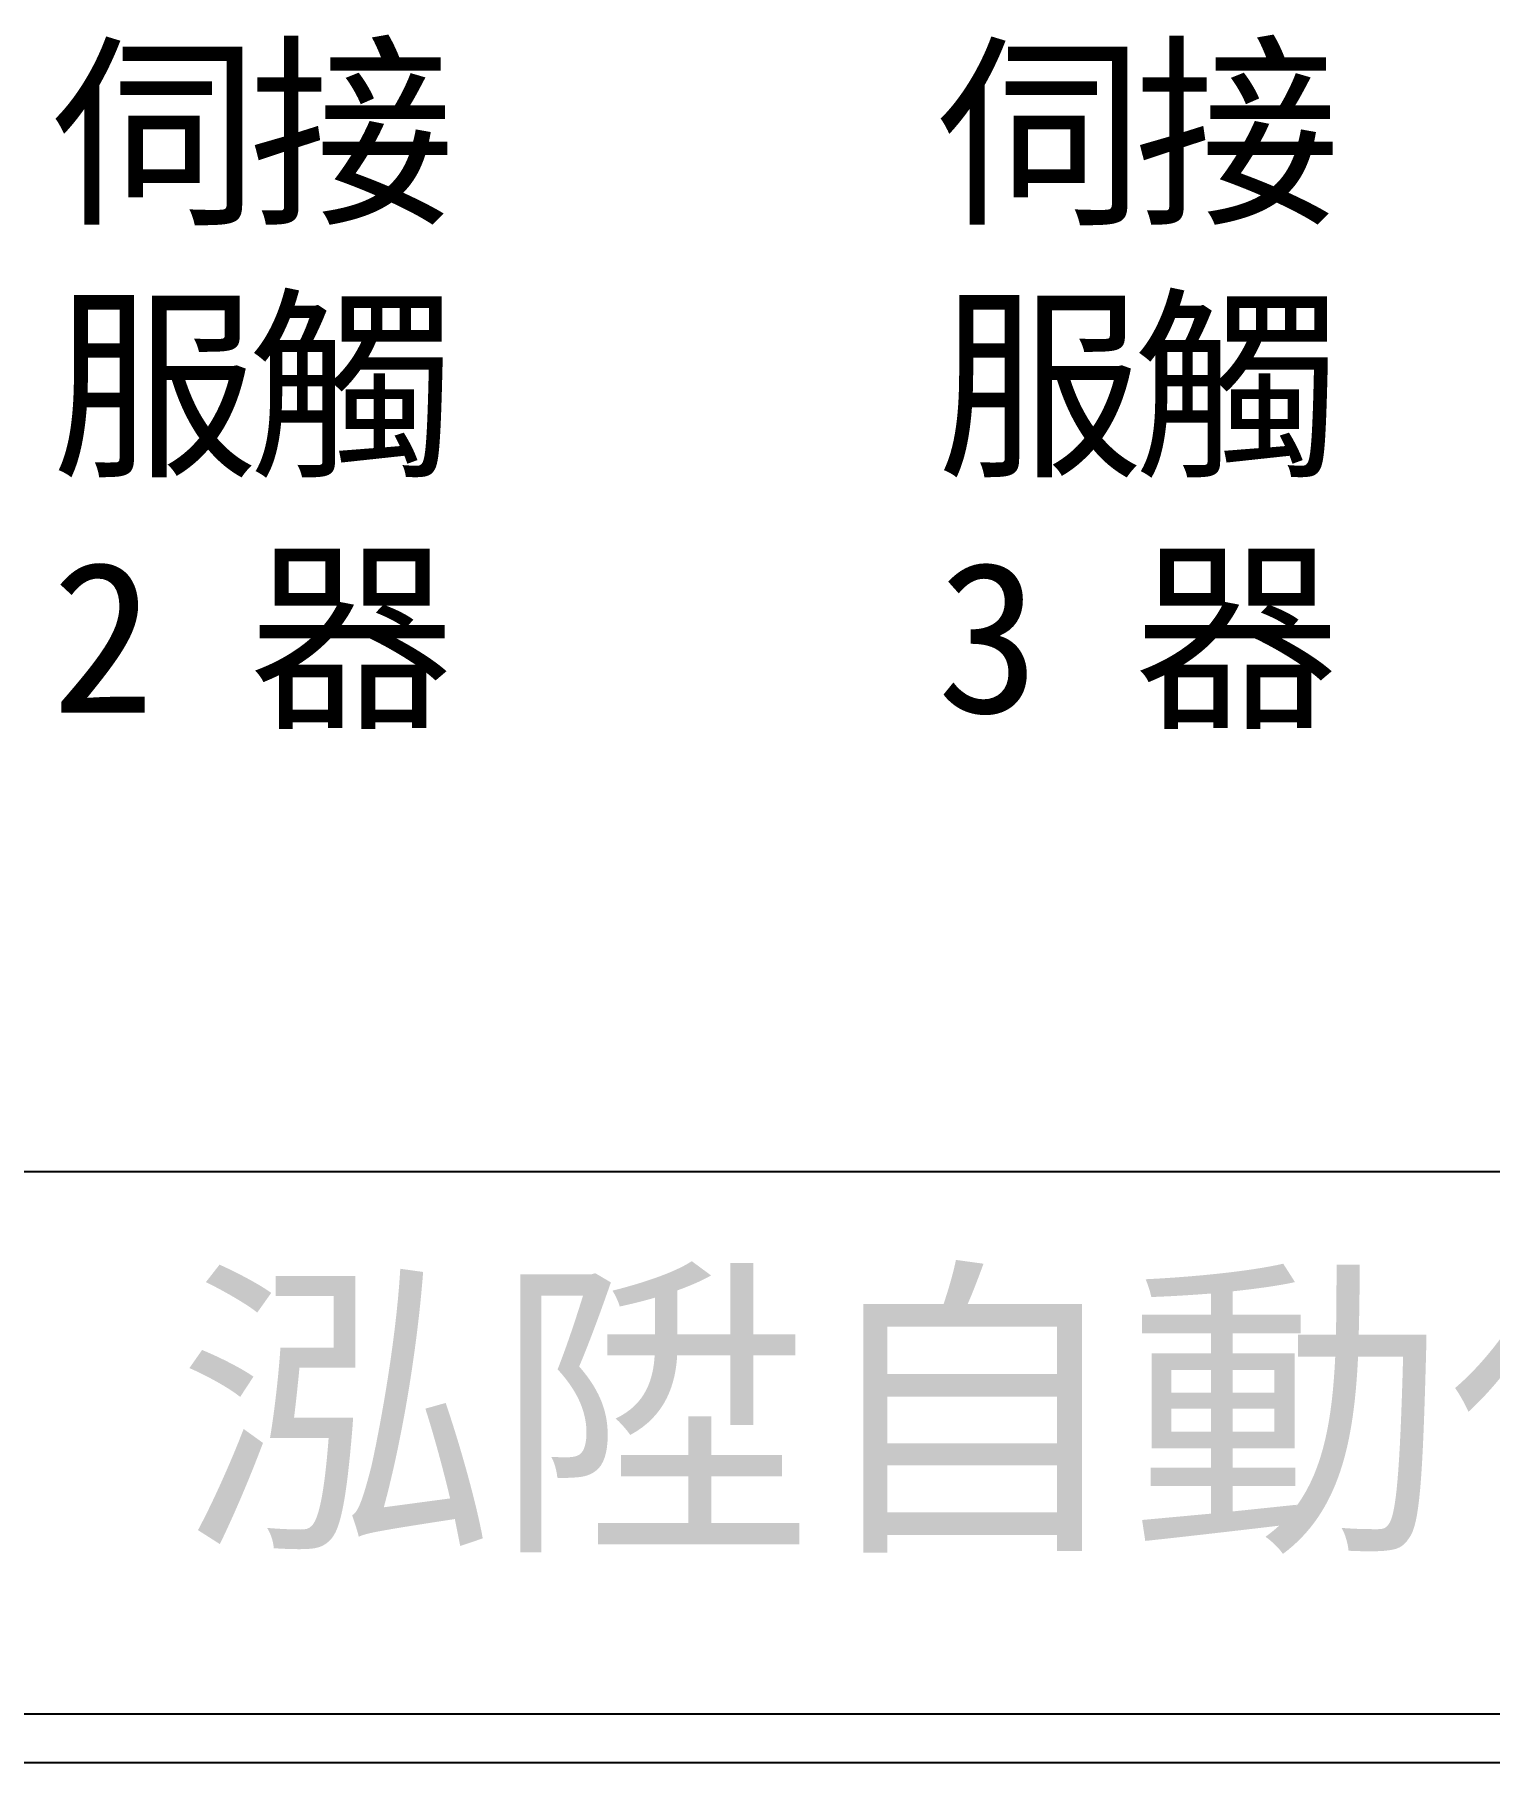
# Model space of a CAD drawing. Extents: x 10 to 297, y 3 to 207.
# Drawn here: x 44.92 to 82.46, y 3 to 47.58 of the extents above; entities that cross this region are included whole.
import ezdxf

# ---------------------------------------------------------------- set-up
doc = ezdxf.new("R2010")
doc.units = 0
doc.layers.add('圖框層', color=7, linetype='CONTINUOUS')
doc.layers.add('標尺寸層', color=3, linetype='CONTINUOUS')
doc.styles.add('CNS', font='romanc.shx', dxfattribs={"bigfont": 'chineset.shx'})
doc.styles.add('STSL', font='kaiu.ttf')

msp = doc.modelspace()

# ---------------------------------------------------------------- linework, layer by layer
at = {"layer": '圖框層', "color": 7}
for p, q in [((11.25, 18.25), (295.75, 18.25)), ((11.25, 4.25), (295.75, 4.25)), ((10, 3), (297, 3))]:
    msp.add_line(p, q, dxfattribs=at)

# ---------------------------------------------------------------- texts
at = {"layer": '圖框層', "color": 4, "style": 'STSL'}
msp.add_text('泓陞自動化科技有限公司', height=6, dxfattribs=at).set_placement((48.604, 9.076))
at = {"layer": '標尺寸層', "color": 7, "char_height": 3.9, "width": 5.42431, "attachment_point": 1, "style": 'CNS'}
for s, insert in [('{\\fDFKai-SB|b0|i0|c136|p65;伺服2}', (45.362, 46.99)), ('{\\fDFKai-SB|b0|i0|c136|p65;接觸器}', (50.453, 46.99)), ('{\\fDFKai-SB|b0|i0|c136|p65;伺服3}', (68.205, 46.99)), ('{\\fDFKai-SB|b0|i0|c136|p65;接觸器}', (73.296, 46.99))]:
    msp.add_mtext(s, dxfattribs=dict(at, insert=insert))

doc.saveas('drawing.dxf')
